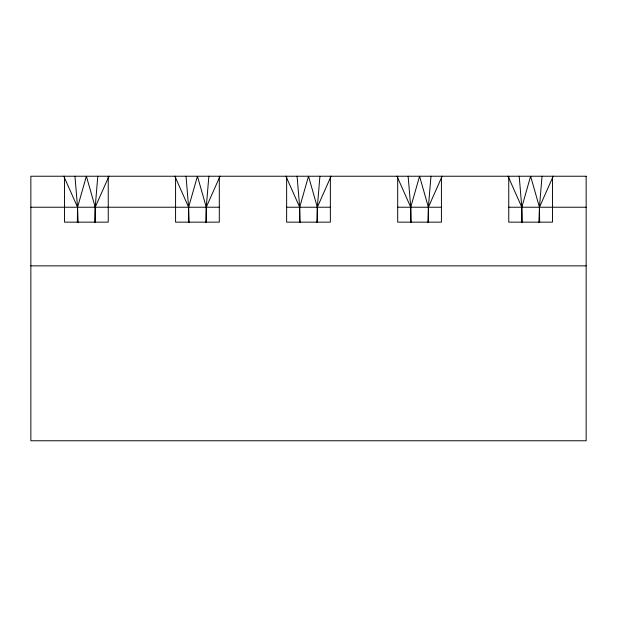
<?xml version="1.0" encoding="UTF-8"?>
<svg xmlns="http://www.w3.org/2000/svg" width="617" height="617" viewBox="0 0 617 617"><rect width="100%" height="100%" fill="white"/><g stroke="black" fill="none" stroke-linecap="round" stroke-linejoin="round"><path stroke-width="0.93" d="M77.341 222.606L77.557 207.227L74.966 176.231M188.401 222.606L188.617 207.227L186.025 176.231M299.461 222.606L299.677 207.227L297.085 176.231M410.521 222.606L410.737 207.227L408.146 176.231M521.581 222.606L521.797 207.227L519.206 176.231M94.656 222.606L95.203 207.227L97.794 176.231M205.716 222.606L206.263 207.227L208.855 176.231M316.776 222.614L317.323 207.235L319.915 176.231M427.836 222.606L428.383 207.235L430.974 176.231M538.896 222.606L539.443 207.227L542.034 176.231M78.104 222.606L77.557 207.227L86.38 176.231L95.203 207.227L95.419 222.606M189.164 222.606L188.617 207.227L197.44 176.231L206.263 207.227L206.479 222.606M300.224 222.606L299.677 207.227L308.5 176.231L317.323 207.227L317.539 222.614M411.284 222.606L410.737 207.227L419.56 176.231L428.383 207.227L428.599 222.606M522.344 222.606L521.797 207.227L530.62 176.231L539.443 207.227L539.659 222.606M95.203 207.227L108.954 176.231M206.263 207.227L220.014 176.231M317.323 207.227L331.074 176.231M428.383 207.227L442.134 176.231M539.443 207.227L553.194 176.231M30.85 207.227L219.559 207.227M286.381 207.227L330.619 207.227M397.441 207.227L441.679 207.227M508.501 207.227L586.15 207.227M30.85 265.865L586.15 265.865M508.046 176.231L521.797 207.227M396.986 176.231L410.737 207.227M285.926 176.231L299.677 207.227M174.866 176.231L188.617 207.227M63.806 176.231L77.557 207.227M552.485 176.231L552.485 222.143L508.755 222.143L508.755 176.231M441.425 176.231L441.425 222.143L397.695 222.143L397.695 176.231M330.365 176.231L330.365 222.143L286.635 222.143L286.635 176.231M219.305 176.231L219.305 222.143L175.575 222.143L175.575 176.231M108.245 176.231L108.245 222.143L64.515 222.143L64.515 176.231M586.15 176.231L30.85 176.231L30.85 440.769L586.15 440.769L586.15 176.231"/></g></svg>
